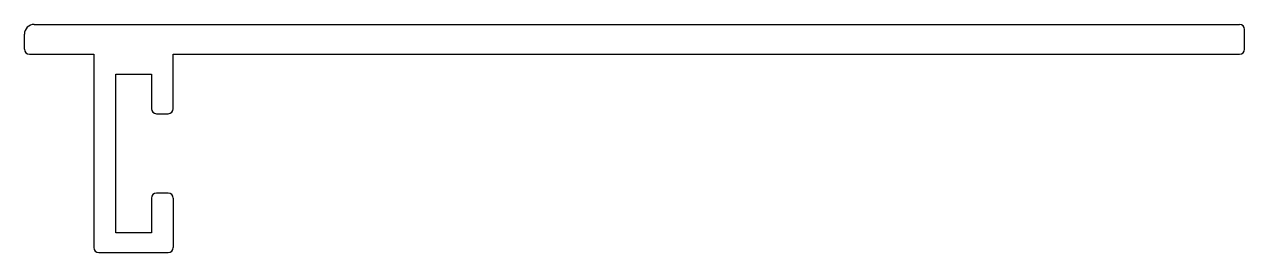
# Model space of a CAD drawing. Extents: x 1924.6 to 1986.1, y 1388.1 to 1399.6.
import ezdxf

# ---------------------------------------------------------------- set-up
doc = ezdxf.new("R2010")
doc.units = 0
doc.layers.get('0').update_dxf_attribs({"linetype": 'CONTINUOUS'})

msp = doc.modelspace()

# ---------------------------------------------------------------- linework, layer by layer
for p, q in [((1925.071, 1399.57), (1985.821, 1399.57)), ((1986.071, 1398.32), (1986.071, 1399.32)), ((1924.571, 1398.32), (1924.571, 1399.07)), ((1924.821, 1398.07), (1928.071, 1398.07)), ((1928.071, 1398.07), (1928.071, 1388.32)), ((1932.071, 1395.32), (1932.071, 1398.07)), ((1932.071, 1398.07), (1985.821, 1398.07)), ((1929.171, 1389.07), (1929.171, 1397.07)), ((1929.171, 1397.07), (1930.971, 1397.07)), ((1930.971, 1397.07), (1930.971, 1395.32)), ((1931.221, 1395.07), (1931.821, 1395.07)), ((1930.971, 1390.82), (1930.971, 1389.07)), ((1931.821, 1391.07), (1931.221, 1391.07)), ((1932.071, 1390.82), (1932.071, 1388.32)), ((1930.971, 1389.07), (1929.171, 1389.07)), ((1928.321, 1388.07), (1931.821, 1388.07))]:
    msp.add_line(p, q)
for centre, radius, start, end in [((1925.071, 1399.07), 0.5, 90, 180), ((1985.821, 1399.32), 0.25, 0, 90), ((1924.821, 1398.32), 0.25, 180, 270), ((1985.821, 1398.32), 0.25, 270, 0), ((1931.221, 1395.32), 0.25, 180, 270), ((1931.821, 1395.32), 0.25, 270, 0), ((1931.221, 1390.82), 0.25, 90, 180), ((1931.821, 1390.82), 0.25, 0, 90), ((1928.321, 1388.32), 0.25, 180, 270), ((1931.821, 1388.32), 0.25, 270, 0)]:
    msp.add_arc(centre, radius, start, end)

doc.saveas('drawing.dxf')
